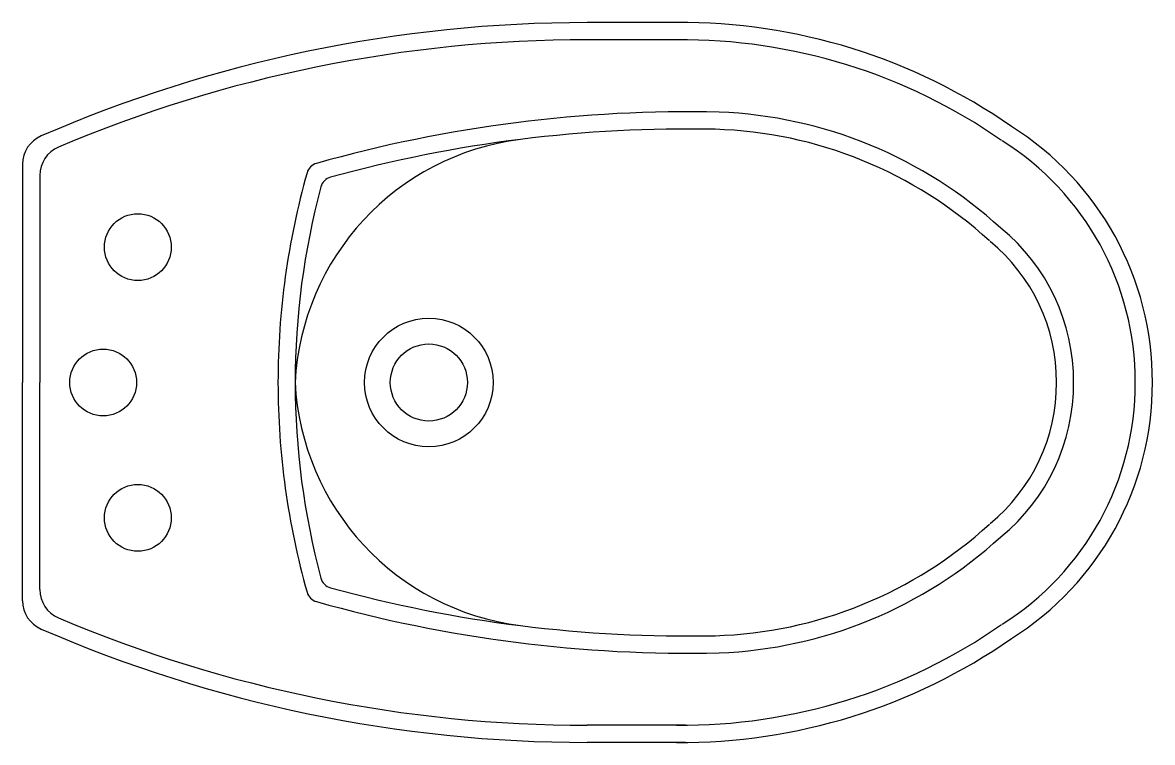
# Model space of a CAD drawing. Header units: metres. Extents: x 0 to 0.659, y -0.21 to 0.21.
import ezdxf

# ---------------------------------------------------------------- set-up
doc = ezdxf.new("R2010")
doc.units = ezdxf.units.M

msp = doc.modelspace()

# ---------------------------------------------------------------- linework, layer by layer
for p, q in [((0.38666, 0.21), (0.32932, 0.21)), ((0.38666, 0.2), (0.32932, 0.2)), ((0, 0.12736), (0, 0)), ((0.01, 0.12077), (0.01, 0)), ((0, -0.12736), (0, 0)), ((0.01, -0.12077), (0.01, 0)), ((0.38666, -0.2), (0.32932, -0.2)), ((0.38666, -0.21), (0.32932, -0.21))]:
    msp.add_line(p, q)
for centre, radius in [((0.06721, 0.079), 0.0195), ((0.237, 0), 0.0375), ((0.237, 0), 0.0225), ((0.047, 0), 0.0195), ((0.06721, -0.079), 0.0195)]:
    msp.add_circle(centre, radius)
for centre, radius, start, end in [((0.32932, -0.59), 0.8, 90, 113.46015), ((0.38407, -0.12699), 0.337, 55.10129, 90.44081), ((0.32932, -0.59), 0.79, 90, 112.97408), ((0.38407, -0.12699), 0.327, 55.10129, 90.44081), ((0.38901, -0.64206), 0.80006, 88.75953, 105.77772), ((0.39593, -0.10074), 0.25876, 47.49352, 87.69564), ((0.38801, -0.637), 0.78492, 88.83372, 97.14107), ((0.39654, -0.09977), 0.24763, 47.44636, 88.27524), ((0.48345, 0.00063), 0.17567, 359.79389, 57.87335), ((0.018, 0.12736), 0.018, 113.46015, 180), ((0.30936, -0.00753), 0.15055, 97.22211, 177.13314), ((0.38801, -0.637), 0.78492, 97.14107, 105.39345), ((0.48345, 0.00063), 0.16567, 359.79389, 57.87335), ((0.028, 0.12077), 0.018, 112.97408, 180), ((0.17365, 0.12016), 0.008, 105.77803, 164.2254), ((0.599, 0), 0.45, 164.2254, 180), ((0.18178, 0.11205), 0.008, 105.39345, 164.96758), ((0.599, 0), 0.44, 164.96758, 180), ((0.4976, 0.00056), 0.11556, 359.72049, 50.72213), ((0.4976, 0.00056), 0.10556, 359.72049, 50.72213), ((0.599, 0), 0.45, 180, 195.7746), ((0.599, 0), 0.44, 180, 195.03242), ((0.30936, 0.00753), 0.15055, 182.86686, 262.77789), ((0.4976, -0.00056), 0.10556, 309.27787, 0.27951), ((0.4976, -0.00056), 0.11556, 309.27787, 0.27951), ((0.48345, -0.00063), 0.16567, 302.12665, 0.20611), ((0.48345, -0.00063), 0.17567, 302.12665, 0.20611), ((0.39654, 0.09977), 0.24763, 271.72476, 312.55364), ((0.39593, 0.10074), 0.25876, 272.30436, 312.50648), ((0.18178, -0.11205), 0.008, 195.03242, 254.60655), ((0.028, -0.12077), 0.018, 180, 247.02592), ((0.17365, -0.12016), 0.008, 195.7746, 254.22197), ((0.38801, 0.637), 0.78492, 254.60655, 262.85893), ((0.018, -0.12736), 0.018, 180, 246.53985), ((0.38901, 0.64206), 0.80006, 254.22228, 271.24047), ((0.32932, 0.59), 0.79, 247.02592, 270), ((0.32932, 0.59), 0.8, 246.53985, 270), ((0.38801, 0.637), 0.78492, 262.85893, 271.16628), ((0.38407, 0.12699), 0.327, 269.55919, 304.89871), ((0.38407, 0.12699), 0.337, 269.55919, 304.89871)]:
    msp.add_arc(centre, radius, start, end)

doc.saveas('drawing.dxf')
